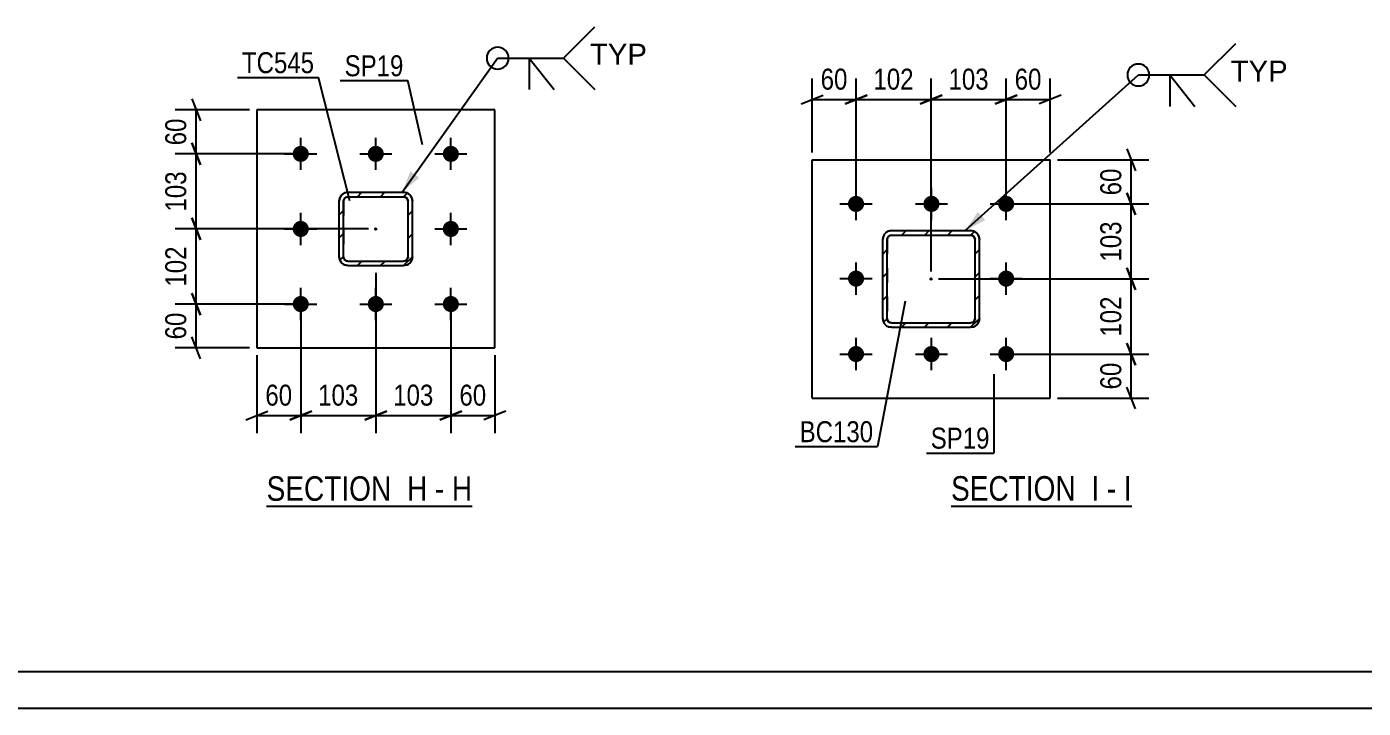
# Model space of a CAD drawing. Header units: millimetres. Extents: x -136 to 1053, y -541 to 300.
# Drawn here: x 229.6 to 412.1, y -541.1 to -448.1 of the extents above; entities that cross this region are included whole.
import ezdxf

# ---------------------------------------------------------------- set-up
doc = ezdxf.new("R2010")
doc.units = ezdxf.units.MM
doc.linetypes.add('DXK_LINE_DOT2', pattern=[3.9198, 1.9599, -1.9599])
doc.linetypes.add('DXK_LINE_DOT3', pattern=[5.9187, 2.979, -0.9799, 0.9799, -0.9799])
doc.styles.add('Arial', font='arial.ttf', dxfattribs={"height": 0.2})
doc.styles.add('Arial Narrow', font='ARIALN.TTF', dxfattribs={"height": 0.2})

# ---------------------------------------------------------------- blocks, each defined once
blk = doc.blocks.new('Unknown-335479020-1133')
at = {"color": 5, "linetype": 'Continuous'}
for p, q in [((-131.43, -536.1), (1047.57, -536.1)), ((-136.43, -541.1), (1052.57, -541.1))]:
    blk.add_line(p, q, dxfattribs=at)
blk = doc.blocks.new('Unknown-335479020-19 - 1374')
at = {"color": 6, "linetype": 'Continuous'}
blk.add_line((262.34, -513.52), (290.41, -513.52), dxfattribs=at)
at = {"color": 0, "linetype": 'Continuous'}
for points in [[(280.45, -512.77), (280.45, -509.27), (262.34, -509.27), (262.34, -512.77)], [(284.26, -512.77), (284.26, -509.27), (281.5, -509.27), (281.5, -512.77)], [(286.59, -512.77), (286.59, -509.27), (285.31, -509.27), (285.31, -512.77)], [(290.41, -512.77), (290.41, -509.27), (287.64, -509.27), (287.64, -512.77)]]:
    blk.add_wipeout(points, dxfattribs=at)
at = {"color": 7, "linetype": 'Continuous', "style": 'Arial Narrow'}
for s, p in [('SECTION ', (262.34, -512.77)), ('H', (281.5, -512.77)), ('H', (287.64, -512.77)), ('-', (285.31, -512.77))]:
    blk.add_text(s, height=3.34, dxfattribs=at).set_placement(p)
blk = doc.blocks.new('Unknown-335479020-21 - 16805')
at = {"color": 6, "linetype": 'Continuous'}
blk.add_line((355.81, -513.5), (380.48, -513.5), dxfattribs=at)
at = {"color": 0, "linetype": 'Continuous'}
for points in [[(373.92, -512.75), (373.92, -509.25), (355.81, -509.25), (355.81, -512.75)], [(376.04, -512.75), (376.04, -509.25), (374.97, -509.25), (374.97, -512.75)], [(378.36, -512.75), (378.36, -509.25), (377.09, -509.25), (377.09, -512.75)], [(380.48, -512.75), (380.48, -509.25), (379.41, -509.25), (379.41, -512.75)]]:
    blk.add_wipeout(points, dxfattribs=at)
at = {"color": 7, "linetype": 'Continuous', "style": 'Arial Narrow'}
for s, p in [('SECTION ', (355.81, -512.75)), ('I', (374.97, -512.75)), ('I', (379.41, -512.75)), ('-', (377.09, -512.75))]:
    blk.add_text(s, height=3.34, dxfattribs=at).set_placement(p)
blk = doc.blocks.new('Part-335479020-1464 - 1374')
at = {"color": 2, "linetype": 'Continuous'}
for p, q in [((261, -459.41), (261, -491.91)), ((293.5, -459.41), (261, -459.41)), ((293.5, -491.91), (293.5, -459.41)), ((261, -491.91), (293.5, -491.91))]:
    blk.add_line(p, q, dxfattribs=at)
blk = doc.blocks.new('Part-335479020-1433 - 1374')
at = {"linetype": 'Continuous'}
h = blk.add_hatch(dxfattribs=at)
h.set_pattern_fill('', scale=0.7, style=0, pattern_type=0)
h.set_pattern_definition([(45, (281.048, -480.6604), (-1.57154, 1.57154), [])])
h.paths.add_polyline_path([(273.45, -480.66), (281.05, -480.66), (281.51, -480.57), (281.9, -480.31), (282.16, -479.92), (282.25, -479.46), (282.25, -471.86), (282.16, -471.4), (281.9, -471.01), (281.51, -470.75), (281.05, -470.66), (273.45, -470.66), (272.99, -470.75), (272.6, -471.01), (272.34, -471.4), (272.25, -471.86), (272.25, -479.46), (272.34, -479.92), (272.6, -480.31), (272.99, -480.57)])
h.paths.add_polyline_path([(272.89, -479.69), (272.85, -479.46), (272.85, -471.86), (272.89, -471.63), (273.02, -471.44), (273.22, -471.31), (273.45, -471.26), (281.05, -471.26), (281.28, -471.31), (281.47, -471.44), (281.6, -471.63), (281.65, -471.86), (281.65, -479.46), (281.6, -479.69), (281.47, -479.88), (281.28, -480.01), (281.05, -480.06), (273.45, -480.06), (273.22, -480.01), (273.02, -479.88)])
blk.add_hatch(color=30, dxfattribs=at).paths.add_polyline_path([(277.25, -475.76, -1), (277.25, -475.56, -1)])
at = {"color": 7, "linetype": 'DXK_LINE_DOT2'}
for p, q in [((272.99, -470.75), (273.45, -470.66)), ((273.45, -470.66), (281.05, -470.66)), ((281.05, -470.66), (281.51, -470.75)), ((272.25, -471.86), (272.34, -471.4)), ((272.25, -479.46), (272.25, -471.86)), ((272.89, -471.63), (272.85, -471.86)), ((272.85, -471.86), (272.85, -479.46)), ((273.02, -471.44), (272.89, -471.63)), ((273.22, -471.31), (273.02, -471.44)), ((273.45, -471.26), (273.22, -471.31)), ((273.45, -471.26), (281.05, -471.26)), ((281.28, -471.31), (281.05, -471.26)), ((281.47, -471.44), (281.28, -471.31)), ((281.6, -471.63), (281.47, -471.44)), ((281.65, -471.86), (281.6, -471.63)), ((281.65, -479.46), (281.65, -471.86)), ((282.16, -471.4), (282.25, -471.86)), ((282.25, -479.46), (282.25, -471.86)), ((272.34, -479.92), (272.25, -479.46)), ((272.85, -479.46), (272.89, -479.69)), ((272.89, -479.69), (273.02, -479.88)), ((273.02, -479.88), (273.22, -480.01)), ((273.22, -480.01), (273.45, -480.06)), ((281.05, -480.06), (281.28, -480.01)), ((281.28, -480.01), (281.47, -479.88)), ((281.47, -479.88), (281.6, -479.69)), ((281.6, -479.69), (281.65, -479.46)), ((282.25, -479.46), (282.16, -479.92)), ((273.45, -480.66), (272.99, -480.57)), ((273.45, -480.06), (281.05, -480.06)), ((273.45, -480.66), (281.05, -480.66)), ((281.51, -480.57), (281.05, -480.66))]:
    blk.add_line(p, q, dxfattribs=at)
at = {"color": 2, "linetype": 'Continuous'}
for p, q in [((273.45, -470.66), (272.99, -470.75)), ((273.45, -470.66), (281.05, -470.66)), ((281.51, -470.75), (281.05, -470.66)), ((272.34, -471.4), (272.25, -471.86)), ((272.25, -479.46), (272.25, -471.86)), ((272.85, -471.86), (272.89, -471.63)), ((272.85, -479.46), (272.85, -471.86)), ((272.89, -471.63), (273.02, -471.44)), ((273.02, -471.44), (273.22, -471.31)), ((273.22, -471.31), (273.45, -471.26)), ((273.45, -471.26), (281.05, -471.26)), ((281.05, -471.26), (281.28, -471.31)), ((281.28, -471.31), (281.47, -471.44)), ((281.47, -471.44), (281.6, -471.63)), ((281.6, -471.63), (281.65, -471.86)), ((281.65, -479.46), (281.65, -471.86)), ((282.25, -471.86), (282.16, -471.4)), ((282.25, -479.46), (282.25, -471.86)), ((272.25, -479.46), (272.34, -479.92)), ((272.89, -479.69), (272.85, -479.46)), ((273.02, -479.88), (272.89, -479.69)), ((273.22, -480.01), (273.02, -479.88)), ((273.45, -480.06), (273.22, -480.01)), ((281.28, -480.01), (281.05, -480.06)), ((281.47, -479.88), (281.28, -480.01)), ((281.6, -479.69), (281.47, -479.88)), ((281.65, -479.46), (281.6, -479.69)), ((282.16, -479.92), (282.25, -479.46)), ((272.99, -480.57), (273.45, -480.66)), ((273.45, -480.06), (281.05, -480.06)), ((273.45, -480.66), (281.05, -480.66)), ((281.05, -480.66), (281.51, -480.57))]:
    blk.add_line(p, q, dxfattribs=at)
at = {"color": 7, "linetype": 'DXK_LINE_DOT3'}
blk.add_line((277.25, -475.66), (277.25, -475.66), dxfattribs=at)
at = {"color": 30, "linetype": 'DXK_LINE_DOT3'}
blk.add_line((277.25, -475.66), (277.25, -475.66), dxfattribs=at)
at = {"color": 30, "linetype": 'Continuous'}
blk.add_circle((277.25, -475.66), 0.1, dxfattribs=at)
at = {"color": 7, "linetype": 'DXK_LINE_DOT2'}
for centre, start, end in [((273.45, -471.86), 112.5, 157.5), ((281.05, -471.86), 22.5, 67.5), ((273.45, -479.46), 202.5, 247.5), ((281.05, -479.46), 292.5, 337.5)]:
    blk.add_arc(centre, 1.2, start, end, dxfattribs=at)
at = {"color": 2, "linetype": 'Continuous'}
for centre, start, end in [((273.45, -471.86), 112.5, 157.5), ((281.05, -471.86), 22.5, 67.5), ((273.45, -479.46), 202.5, 247.5), ((281.05, -479.46), 292.5, 337.5)]:
    blk.add_arc(centre, 1.2, start, end, dxfattribs=at)
blk = doc.blocks.new('Bolt-335479020-1525 - 1374')
at = {"linetype": 'Continuous'}
for points in [[(267, -464.31, -1), (267, -466.51, -1)], [(277.25, -464.31, -1), (277.25, -466.51, -1)], [(287.5, -464.31, -1), (287.5, -466.51, -1)], [(267, -474.56, -1), (267, -476.76, -1)], [(287.5, -474.56, -1), (287.5, -476.76, -1)], [(267, -484.81, -1), (267, -487.01, -1)], [(277.25, -484.81, -1), (277.25, -487.01, -1)], [(287.5, -484.81, -1), (287.5, -487.01, -1)]]:
    blk.add_hatch(color=1, dxfattribs=at).paths.add_polyline_path(points)
at = {"color": 1, "linetype": 'Continuous'}
for p, q in [((267, -467.61), (267, -463.21)), ((277.25, -467.61), (277.25, -463.21)), ((287.5, -467.61), (287.5, -463.21)), ((264.8, -465.41), (269.2, -465.41)), ((275.05, -465.41), (279.45, -465.41)), ((285.3, -465.41), (289.7, -465.41)), ((267, -477.86), (267, -473.46)), ((287.5, -477.86), (287.5, -473.46)), ((264.8, -475.66), (269.2, -475.66)), ((285.3, -475.66), (289.7, -475.66)), ((267, -488.11), (267, -483.71)), ((277.25, -488.11), (277.25, -483.71)), ((287.5, -488.11), (287.5, -483.71)), ((264.8, -485.91), (269.2, -485.91)), ((275.05, -485.91), (279.45, -485.91)), ((285.3, -485.91), (289.7, -485.91))]:
    blk.add_line(p, q, dxfattribs=at)
blk = doc.blocks.new('Part-335479020-16840 - 16805')
at = {"linetype": 'Continuous'}
h = blk.add_hatch(dxfattribs=at)
h.set_pattern_fill('', scale=0.7, style=0, pattern_type=0)
h.set_pattern_definition([(45, (358.476, -489.0916), (-1.57154, 1.57154), [])])
h.paths.add_polyline_path([(347.68, -489.09), (358.48, -489.09), (358.94, -489), (359.32, -488.74), (359.58, -488.35), (359.68, -487.89), (359.68, -477.09), (359.58, -476.63), (359.32, -476.24), (358.94, -475.98), (358.48, -475.89), (347.68, -475.89), (347.22, -475.98), (346.83, -476.24), (346.57, -476.63), (346.48, -477.09), (346.48, -487.89), (346.57, -488.35), (346.83, -488.74), (347.22, -489)])
h.paths.add_polyline_path([(347.12, -488.12), (347.08, -487.89), (347.08, -477.09), (347.12, -476.86), (347.25, -476.67), (347.45, -476.54), (347.68, -476.49), (358.48, -476.49), (358.71, -476.54), (358.9, -476.67), (359.03, -476.86), (359.08, -477.09), (359.08, -487.89), (359.03, -488.12), (358.9, -488.32), (358.71, -488.45), (358.48, -488.49), (347.68, -488.49), (347.45, -488.45), (347.25, -488.32)])
blk.add_hatch(color=246, dxfattribs=at).paths.add_polyline_path([(353.08, -482.59, -1), (353.08, -482.39, -1)])
at = {"color": 7, "linetype": 'DXK_LINE_DOT2'}
for p, q in [((347.22, -475.98), (347.68, -475.89)), ((347.68, -475.89), (358.48, -475.89)), ((358.48, -475.89), (358.94, -475.98)), ((346.48, -477.09), (346.57, -476.63)), ((346.48, -487.89), (346.48, -477.09)), ((347.12, -476.86), (347.08, -477.09)), ((347.08, -477.09), (347.08, -487.89)), ((347.25, -476.67), (347.12, -476.86)), ((347.45, -476.54), (347.25, -476.67)), ((347.68, -476.49), (347.45, -476.54)), ((347.68, -476.49), (358.48, -476.49)), ((358.71, -476.54), (358.48, -476.49)), ((358.9, -476.67), (358.71, -476.54)), ((359.03, -476.86), (358.9, -476.67)), ((359.08, -477.09), (359.03, -476.86)), ((359.08, -487.89), (359.08, -477.09)), ((359.58, -476.63), (359.68, -477.09)), ((359.68, -487.89), (359.68, -477.09)), ((346.57, -488.35), (346.48, -487.89)), ((347.08, -487.89), (347.12, -488.12)), ((347.12, -488.12), (347.25, -488.32)), ((347.68, -489.09), (347.22, -489)), ((347.25, -488.32), (347.45, -488.45)), ((347.45, -488.45), (347.68, -488.49)), ((347.68, -488.49), (358.48, -488.49)), ((347.68, -489.09), (358.48, -489.09)), ((358.48, -488.49), (358.71, -488.45)), ((358.94, -489), (358.48, -489.09)), ((358.71, -488.45), (358.9, -488.32)), ((358.9, -488.32), (359.03, -488.12)), ((359.03, -488.12), (359.08, -487.89)), ((359.68, -487.89), (359.58, -488.35))]:
    blk.add_line(p, q, dxfattribs=at)
at = {"color": 2, "linetype": 'Continuous'}
for p, q in [((347.68, -475.89), (347.22, -475.98)), ((347.68, -475.89), (358.48, -475.89)), ((358.94, -475.98), (358.48, -475.89)), ((346.57, -476.63), (346.48, -477.09)), ((346.48, -487.89), (346.48, -477.09)), ((347.08, -477.09), (347.12, -476.86)), ((347.08, -487.89), (347.08, -477.09)), ((347.12, -476.86), (347.25, -476.67)), ((347.25, -476.67), (347.45, -476.54)), ((347.45, -476.54), (347.68, -476.49)), ((347.68, -476.49), (358.48, -476.49)), ((358.48, -476.49), (358.71, -476.54)), ((358.71, -476.54), (358.9, -476.67)), ((358.9, -476.67), (359.03, -476.86)), ((359.03, -476.86), (359.08, -477.09)), ((359.08, -487.89), (359.08, -477.09)), ((359.68, -477.09), (359.58, -476.63)), ((359.68, -487.89), (359.68, -477.09)), ((346.48, -487.89), (346.57, -488.35)), ((347.12, -488.12), (347.08, -487.89)), ((347.25, -488.32), (347.12, -488.12)), ((347.22, -489), (347.68, -489.09)), ((347.45, -488.45), (347.25, -488.32)), ((347.68, -488.49), (347.45, -488.45)), ((347.68, -488.49), (358.48, -488.49)), ((347.68, -489.09), (358.48, -489.09)), ((358.71, -488.45), (358.48, -488.49)), ((358.48, -489.09), (358.94, -489)), ((358.9, -488.32), (358.71, -488.45)), ((359.03, -488.12), (358.9, -488.32)), ((359.08, -487.89), (359.03, -488.12)), ((359.58, -488.35), (359.68, -487.89))]:
    blk.add_line(p, q, dxfattribs=at)
at = {"color": 7, "linetype": 'DXK_LINE_DOT3'}
blk.add_line((353.08, -482.49), (353.08, -482.49), dxfattribs=at)
at = {"color": 246, "linetype": 'DXK_LINE_DOT2'}
blk.add_line((353.08, -482.49), (353.08, -482.49), dxfattribs=at)
at = {"color": 246, "linetype": 'Continuous'}
blk.add_circle((353.08, -482.49), 0.1, dxfattribs=at)
at = {"color": 7, "linetype": 'DXK_LINE_DOT2'}
for centre, start, end in [((347.68, -477.09), 112.5, 157.5), ((358.48, -477.09), 22.5, 67.5), ((347.68, -487.89), 202.5, 247.5), ((358.48, -487.89), 292.5, 337.5)]:
    blk.add_arc(centre, 1.2, start, end, dxfattribs=at)
at = {"color": 2, "linetype": 'Continuous'}
for centre, start, end in [((347.68, -477.09), 112.5, 157.5), ((358.48, -477.09), 22.5, 67.5), ((347.68, -487.89), 202.5, 247.5), ((358.48, -487.89), 292.5, 337.5)]:
    blk.add_arc(centre, 1.2, start, end, dxfattribs=at)
blk = doc.blocks.new('Part-335479020-16847 - 16805')
at = {"color": 2, "linetype": 'Continuous'}
for p, q in [((336.83, -498.74), (336.83, -466.24)), ((336.83, -466.24), (369.33, -466.24)), ((369.33, -498.74), (369.33, -466.24)), ((336.83, -498.74), (369.33, -498.74))]:
    blk.add_line(p, q, dxfattribs=at)
blk = doc.blocks.new('Bolt-335479020-16934 - 16805')
at = {"linetype": 'Continuous'}
for points in [[(342.83, -471.14, -1), (342.83, -473.34, -1)], [(353.13, -471.14, -1), (353.13, -473.34, -1)], [(363.33, -471.14, -1), (363.33, -473.34, -1)], [(342.83, -481.34, -1), (342.83, -483.54, -1)], [(363.33, -481.34, -1), (363.33, -483.54, -1)], [(342.83, -491.64, -1), (342.83, -493.84, -1)], [(353.13, -491.64, -1), (353.13, -493.84, -1)], [(363.33, -491.64, -1), (363.33, -493.84, -1)]]:
    blk.add_hatch(color=1, dxfattribs=at).paths.add_polyline_path(points)
at = {"color": 1, "linetype": 'Continuous'}
for p, q in [((342.83, -474.44), (342.83, -470.04)), ((353.13, -474.44), (353.13, -470.04)), ((363.33, -474.44), (363.33, -470.04)), ((340.63, -472.24), (345.03, -472.24)), ((350.93, -472.24), (355.33, -472.24)), ((361.13, -472.24), (365.53, -472.24)), ((342.83, -484.64), (342.83, -480.24)), ((363.33, -484.64), (363.33, -480.24)), ((340.63, -482.44), (345.03, -482.44)), ((361.13, -482.44), (365.53, -482.44)), ((342.83, -494.94), (342.83, -490.54)), ((353.13, -494.94), (353.13, -490.54)), ((363.33, -494.94), (363.33, -490.54)), ((340.63, -492.74), (345.03, -492.74)), ((350.93, -492.74), (355.33, -492.74)), ((361.13, -492.74), (365.53, -492.74))]:
    blk.add_line(p, q, dxfattribs=at)
blk = doc.blocks.new('StraightDimension-335479020-14543 - 1374')
at = {"color": 7, "linetype": 'Continuous'}
for p, q in [((252.11, -474.16), (253.31, -477.16)), ((276.25, -475.66), (249.86, -475.66)), ((252.71, -485.91), (252.71, -475.66)), ((253.31, -487.41), (252.11, -484.41)), ((266, -485.91), (249.86, -485.91))]:
    blk.add_line(p, q, dxfattribs=at)
at = {"color": 0}
blk.add_wipeout([(251.96, -477.44), (247.76, -477.44), (247.76, -484.13), (251.96, -484.13)], dxfattribs=at)
at = {"color": 3, "style": 'Arial Narrow'}
blk.add_text('102', height=2.863, rotation=90.0002, dxfattribs=at).set_placement((251.36, -483.53))
blk = doc.blocks.new('StraightDimension-335479020-14454 - 1374')
at = {"color": 7, "linetype": 'Continuous'}
for p, q in [((267, -486.91), (267, -503.53)), ((261, -492.91), (261, -503.53)), ((259.5, -501.73), (262.5, -500.53)), ((261, -501.13), (267, -501.13)), ((268.5, -500.53), (265.5, -501.73))]:
    blk.add_line(p, q, dxfattribs=at)
at = {"color": 0}
blk.add_wipeout([(266.43, -500.38), (266.43, -496.18), (261.57, -496.18), (261.57, -500.38)], dxfattribs=at)
at = {"color": 3, "style": 'Arial Narrow'}
blk.add_text('60', height=2.863, dxfattribs=at).set_placement((262.17, -499.78))
blk = doc.blocks.new('StraightDimension-335479020-14451 - 1374')
at = {"color": 7, "linetype": 'Continuous'}
for p, q in [((287.5, -486.91), (287.5, -503.53)), ((293.5, -492.91), (293.5, -503.53)), ((286, -501.73), (289, -500.53)), ((287.5, -501.13), (293.5, -501.13)), ((295, -500.53), (292, -501.73))]:
    blk.add_line(p, q, dxfattribs=at)
at = {"color": 0}
blk.add_wipeout([(292.93, -500.38), (292.93, -496.18), (288.07, -496.18), (288.07, -500.38)], dxfattribs=at)
at = {"color": 3, "style": 'Arial Narrow'}
blk.add_text('60', height=2.863, dxfattribs=at).set_placement((288.67, -499.78))
blk = doc.blocks.new('StraightDimension-335479020-14452 - 1374')
at = {"color": 7, "linetype": 'Continuous'}
for p, q in [((277.25, -481.66), (277.25, -503.53)), ((287.5, -486.91), (287.5, -503.53)), ((275.75, -501.73), (278.75, -500.53)), ((277.25, -501.13), (287.5, -501.13)), ((289, -500.53), (286, -501.73))]:
    blk.add_line(p, q, dxfattribs=at)
at = {"color": 0}
blk.add_wipeout([(285.72, -500.38), (285.72, -496.18), (279.03, -496.18), (279.03, -500.38)], dxfattribs=at)
at = {"color": 3, "style": 'Arial Narrow'}
blk.add_text('103', height=2.863, dxfattribs=at).set_placement((279.63, -499.78))
blk = doc.blocks.new('StraightDimension-335479020-14453 - 1374')
at = {"color": 7, "linetype": 'Continuous'}
for p, q in [((277.25, -481.66), (277.25, -503.53)), ((267, -486.91), (267, -503.53)), ((265.5, -501.73), (268.5, -500.53)), ((267, -501.13), (277.25, -501.13)), ((278.75, -500.53), (275.75, -501.73))]:
    blk.add_line(p, q, dxfattribs=at)
at = {"color": 0}
blk.add_wipeout([(275.47, -500.38), (275.47, -496.18), (268.78, -496.18), (268.78, -500.38)], dxfattribs=at)
at = {"color": 3, "style": 'Arial Narrow'}
blk.add_text('103', height=2.863, dxfattribs=at).set_placement((269.38, -499.78))
blk = doc.blocks.new('StraightDimension-335479020-14541 - 1374')
at = {"color": 7, "linetype": 'Continuous'}
for p, q in [((252.11, -457.91), (253.31, -460.91)), ((260, -459.41), (249.86, -459.41)), ((252.71, -465.41), (252.71, -459.41)), ((266, -465.41), (249.86, -465.41)), ((253.31, -466.91), (252.11, -463.91))]:
    blk.add_line(p, q, dxfattribs=at)
at = {"color": 0}
blk.add_wipeout([(251.96, -459.98), (247.76, -459.98), (247.76, -464.84), (251.96, -464.84)], dxfattribs=at)
at = {"color": 3, "style": 'Arial Narrow'}
blk.add_text('60', height=2.863, rotation=90.0002, dxfattribs=at).set_placement((251.36, -464.24))
blk = doc.blocks.new('StraightDimension-335479020-14542 - 1374')
at = {"color": 7, "linetype": 'Continuous'}
for p, q in [((266, -465.41), (249.86, -465.41)), ((252.11, -463.91), (253.31, -466.91)), ((252.71, -475.66), (252.71, -465.41)), ((253.31, -477.16), (252.11, -474.16)), ((276.25, -475.66), (249.86, -475.66))]:
    blk.add_line(p, q, dxfattribs=at)
at = {"color": 0}
blk.add_wipeout([(251.96, -467.19), (247.76, -467.19), (247.76, -473.88), (251.96, -473.88)], dxfattribs=at)
at = {"color": 3, "style": 'Arial Narrow'}
blk.add_text('103', height=2.863, rotation=90.0002, dxfattribs=at).set_placement((251.36, -473.28))
blk = doc.blocks.new('StraightDimension-335479020-14544 - 1374')
at = {"color": 7, "linetype": 'Continuous'}
for p, q in [((252.11, -484.41), (253.31, -487.41)), ((266, -485.91), (249.86, -485.91)), ((252.71, -491.91), (252.71, -485.91)), ((253.31, -493.41), (252.11, -490.41)), ((260, -491.91), (249.86, -491.91))]:
    blk.add_line(p, q, dxfattribs=at)
at = {"color": 0}
blk.add_wipeout([(251.96, -486.48), (247.76, -486.48), (247.76, -491.34), (251.96, -491.34)], dxfattribs=at)
at = {"color": 3, "style": 'Arial Narrow'}
blk.add_text('60', height=2.863, rotation=90.0002, dxfattribs=at).set_placement((251.36, -490.74))
blk = doc.blocks.new('StraightDimension-335479020-17212 - 16805')
at = {"color": 7, "linetype": 'Continuous'}
for p, q in [((379.8, -480.99), (381, -483.99)), ((354.08, -482.49), (382.8, -482.49)), ((380.4, -492.74), (380.4, -482.49)), ((364.33, -492.74), (382.8, -492.74)), ((381, -494.24), (379.8, -491.24))]:
    blk.add_line(p, q, dxfattribs=at)
at = {"color": 0}
blk.add_wipeout([(379.65, -484.27), (375.45, -484.27), (375.45, -490.96), (379.65, -490.96)], dxfattribs=at)
at = {"color": 3, "style": 'Arial Narrow'}
blk.add_text('102', height=2.863, rotation=90.0002, dxfattribs=at).set_placement((379.05, -490.36))
blk = doc.blocks.new('StraightDimension-335479020-17211 - 16805')
at = {"color": 7, "linetype": 'Continuous'}
for p, q in [((379.8, -470.74), (381, -473.74)), ((364.33, -472.24), (382.8, -472.24)), ((380.4, -482.49), (380.4, -472.24)), ((381, -483.99), (379.8, -480.99)), ((354.08, -482.49), (382.8, -482.49))]:
    blk.add_line(p, q, dxfattribs=at)
at = {"color": 0}
blk.add_wipeout([(379.65, -474.02), (375.45, -474.02), (375.45, -480.71), (379.65, -480.71)], dxfattribs=at)
at = {"color": 3, "style": 'Arial Narrow'}
blk.add_text('103', height=2.863, rotation=90.0002, dxfattribs=at).set_placement((379.05, -480.11))
blk = doc.blocks.new('StraightDimension-335479020-17210 - 16805')
at = {"color": 7, "linetype": 'Continuous'}
for p, q in [((379.8, -464.74), (381, -467.74)), ((370.33, -466.24), (382.8, -466.24)), ((380.4, -472.24), (380.4, -466.24)), ((381, -473.74), (379.8, -470.74)), ((364.33, -472.24), (382.8, -472.24))]:
    blk.add_line(p, q, dxfattribs=at)
at = {"color": 0}
blk.add_wipeout([(379.65, -466.81), (375.45, -466.81), (375.45, -471.67), (379.65, -471.67)], dxfattribs=at)
at = {"color": 3, "style": 'Arial Narrow'}
blk.add_text('60', height=2.863, rotation=90.0002, dxfattribs=at).set_placement((379.05, -471.07))
blk = doc.blocks.new('StraightDimension-335479020-17213 - 16805')
at = {"color": 7, "linetype": 'Continuous'}
for p, q in [((364.33, -492.74), (382.8, -492.74)), ((379.8, -491.24), (381, -494.24)), ((380.4, -498.74), (380.4, -492.74)), ((381, -500.24), (379.8, -497.24)), ((370.33, -498.74), (382.8, -498.74))]:
    blk.add_line(p, q, dxfattribs=at)
at = {"color": 0}
blk.add_wipeout([(379.65, -493.31), (375.45, -493.31), (375.45, -498.17), (379.65, -498.17)], dxfattribs=at)
at = {"color": 3, "style": 'Arial Narrow'}
blk.add_text('60', height=2.863, rotation=90.0002, dxfattribs=at).set_placement((379.05, -497.57))
blk = doc.blocks.new('StraightDimension-335479020-17241 - 16805')
at = {"color": 7, "linetype": 'Continuous'}
for p, q in [((363.33, -471.24), (363.33, -455.14)), ((369.33, -465.24), (369.33, -455.14)), ((361.83, -458.59), (364.83, -457.39)), ((363.33, -457.99), (369.33, -457.99)), ((370.83, -457.39), (367.83, -458.59))]:
    blk.add_line(p, q, dxfattribs=at)
at = {"color": 0}
blk.add_wipeout([(368.75, -457.24), (368.75, -453.04), (363.9, -453.04), (363.9, -457.24)], dxfattribs=at)
at = {"color": 3, "style": 'Arial Narrow'}
blk.add_text('60', height=2.863, dxfattribs=at).set_placement((364.5, -456.64))
blk = doc.blocks.new('StraightDimension-335479020-17242 - 16805')
at = {"color": 7, "linetype": 'Continuous'}
for p, q in [((353.08, -481.49), (353.08, -455.14)), ((363.33, -471.24), (363.33, -455.14)), ((351.58, -458.59), (354.58, -457.39)), ((353.08, -457.99), (363.33, -457.99)), ((364.83, -457.39), (361.83, -458.59))]:
    blk.add_line(p, q, dxfattribs=at)
at = {"color": 0}
blk.add_wipeout([(361.54, -457.24), (361.54, -453.04), (354.86, -453.04), (354.86, -457.24)], dxfattribs=at)
at = {"color": 3, "style": 'Arial Narrow'}
blk.add_text('103', height=2.863, dxfattribs=at).set_placement((355.46, -456.64))
blk = doc.blocks.new('StraightDimension-335479020-17243 - 16805')
at = {"color": 7, "linetype": 'Continuous'}
for p, q in [((342.83, -471.24), (342.83, -455.14)), ((353.08, -481.49), (353.08, -455.14)), ((341.33, -458.59), (344.33, -457.39)), ((342.83, -457.99), (353.08, -457.99)), ((354.58, -457.39), (351.58, -458.59))]:
    blk.add_line(p, q, dxfattribs=at)
at = {"color": 0}
blk.add_wipeout([(351.29, -457.24), (351.29, -453.04), (344.61, -453.04), (344.61, -457.24)], dxfattribs=at)
at = {"color": 3, "style": 'Arial Narrow'}
blk.add_text('102', height=2.863, dxfattribs=at).set_placement((345.21, -456.64))
blk = doc.blocks.new('StraightDimension-335479020-17244 - 16805')
at = {"color": 7, "linetype": 'Continuous'}
for p, q in [((336.83, -465.24), (336.83, -455.14)), ((342.83, -471.24), (342.83, -455.14)), ((335.33, -458.59), (338.33, -457.39)), ((336.83, -457.99), (342.83, -457.99)), ((344.33, -457.39), (341.33, -458.59))]:
    blk.add_line(p, q, dxfattribs=at)
at = {"color": 0}
blk.add_wipeout([(342.25, -457.24), (342.25, -453.04), (337.4, -453.04), (337.4, -457.24)], dxfattribs=at)
at = {"color": 3, "style": 'Arial Narrow'}
blk.add_text('60', height=2.863, dxfattribs=at).set_placement((338, -456.64))
blk = doc.blocks.new('Mark-335479020-1460 - 1374')
at = {"color": 0}
blk.add_wipeout([(281.03, -454.81), (281.03, -451.81), (272.99, -451.81), (272.99, -454.81)], dxfattribs=at)
blk.add_wipeout([(281.03, -454.81), (281.03, -451.81), (272.99, -451.81), (272.99, -454.81)], dxfattribs=at)
at = {"color": 30, "linetype": 'Continuous'}
for p in [(272.39, -455.41), (283.64, -464.19)]:
    blk.add_line(p, (281.63, -455.41), dxfattribs=at)
at = {"color": 3, "style": 'Arial Narrow'}
blk.add_text('SP19', height=2.863, dxfattribs=at).set_placement((272.99, -454.81))
blk = doc.blocks.new('Mark-335479020-1428 - 1374')
at = {"color": 0}
blk.add_wipeout([(268.84, -454.39), (268.84, -451.39), (258.97, -451.39), (258.97, -454.39)], dxfattribs=at)
blk.add_wipeout([(268.84, -454.39), (268.84, -451.39), (258.97, -451.39), (258.97, -454.39)], dxfattribs=at)
at = {"color": 30, "linetype": 'Continuous'}
for p in [(258.37, -454.99), (273.72, -471.84)]:
    blk.add_line(p, (269.44, -454.99), dxfattribs=at)
at = {"color": 3, "style": 'Arial Narrow'}
blk.add_text('TC545', height=2.863, dxfattribs=at).set_placement((258.97, -454.39))
blk = doc.blocks.new('WeldMark-335479020-14579 - 1374')
at = {"linetype": 'Continuous'}
blk.add_hatch(color=30, dxfattribs=at).paths.add_polyline_path([(283.19, -468.65), (280.84, -470.66), (281.97, -467.78)])
at = {"color": 30, "linetype": 'Continuous'}
for p, q in [((280.84, -470.66), (293.89, -452.34)), ((293.89, -452.34), (302.89, -452.34))]:
    blk.add_line(p, q, dxfattribs=at)
at = {"color": 3, "linetype": 'Continuous'}
for q in [(301.61, -456.62), (298.18, -456.62)]:
    blk.add_line((298.18, -452.34), q, dxfattribs=at)
for start, end in [(90, 270), (270, 90)]:
    blk.add_arc((293.89, -452.34), 1.5, start, end, dxfattribs=at)
at = {"color": 0, "linetype": 'Continuous'}
blk.add_wipeout([(314.27, -453.24), (314.27, -450.24), (306.49, -450.24), (306.49, -453.24)], dxfattribs=at)
blk.add_wipeout([(314.27, -453.24), (314.27, -450.24), (306.49, -450.24), (306.49, -453.24)], dxfattribs=at)
at = {"color": 3, "linetype": 'Continuous'}
for q in [(307.18, -448.05), (307.18, -456.62)]:
    blk.add_line((302.89, -452.34), q, dxfattribs=at)
at = {"color": 3, "linetype": 'Continuous', "style": 'Arial'}
blk.add_text('TYP', height=2.865, dxfattribs=at).set_placement((306.49, -453.24))
blk = doc.blocks.new('Mark-335479020-17279 - 16805')
at = {"color": 0}
blk.add_wipeout([(345.18, -504.77), (345.18, -501.77), (335.13, -501.77), (335.13, -504.77)], dxfattribs=at)
blk.add_wipeout([(345.18, -504.77), (345.18, -501.77), (335.13, -501.77), (335.13, -504.77)], dxfattribs=at)
at = {"color": 30, "linetype": 'Continuous'}
for p in [(349.53, -485.5), (334.53, -505.37)]:
    blk.add_line(p, (345.78, -505.37), dxfattribs=at)
at = {"color": 3, "style": 'Arial Narrow'}
blk.add_text('BC130', height=2.863, dxfattribs=at).set_placement((335.13, -504.77))
blk = doc.blocks.new('Mark-335479020-17282 - 16805')
at = {"color": 0}
blk.add_wipeout([(361.07, -505.65), (361.07, -502.65), (353.03, -502.65), (353.03, -505.65)], dxfattribs=at)
blk.add_wipeout([(361.07, -505.65), (361.07, -502.65), (353.03, -502.65), (353.03, -505.65)], dxfattribs=at)
at = {"color": 30, "linetype": 'Continuous'}
for p in [(361.67, -495.47), (352.43, -506.25)]:
    blk.add_line(p, (361.67, -506.25), dxfattribs=at)
at = {"color": 3, "style": 'Arial Narrow'}
blk.add_text('SP19', height=2.863, dxfattribs=at).set_placement((353.03, -505.65))
blk = doc.blocks.new('WeldMark-335479020-17312 - 16805')
at = {"linetype": 'Continuous'}
blk.add_hatch(color=30, dxfattribs=at).paths.add_polyline_path([(360.47, -474.44), (357.74, -475.89), (359.47, -473.33)])
at = {"color": 30, "linetype": 'Continuous'}
for p, q in [((357.74, -475.89), (381.39, -454.64)), ((381.39, -454.64), (390.39, -454.64))]:
    blk.add_line(p, q, dxfattribs=at)
at = {"color": 3, "linetype": 'Continuous'}
for q in [(389.1, -458.92), (385.68, -458.92)]:
    blk.add_line((385.68, -454.64), q, dxfattribs=at)
for start, end in [(90, 270), (270, 90)]:
    blk.add_arc((381.39, -454.64), 1.5, start, end, dxfattribs=at)
at = {"color": 0, "linetype": 'Continuous'}
blk.add_wipeout([(401.77, -455.54), (401.77, -452.54), (393.99, -452.54), (393.99, -455.54)], dxfattribs=at)
blk.add_wipeout([(401.77, -455.54), (401.77, -452.54), (393.99, -452.54), (393.99, -455.54)], dxfattribs=at)
at = {"color": 3, "linetype": 'Continuous'}
for q in [(394.68, -450.35), (394.68, -458.92)]:
    blk.add_line((390.39, -454.64), q, dxfattribs=at)
at = {"color": 3, "linetype": 'Continuous', "style": 'Arial'}
blk.add_text('TYP', height=2.865, dxfattribs=at).set_placement((393.99, -455.54))

msp = doc.modelspace()

# ---------------------------------------------------------------- block references
for name in ['Unknown-335479020-1133', 'Part-335479020-1464 - 1374', 'Bolt-335479020-1525 - 1374', 'Part-335479020-16847 - 16805', 'Part-335479020-1433 - 1374', 'Bolt-335479020-16934 - 16805', 'Part-335479020-16840 - 16805']:
    msp.add_blockref(name, (0, 0))

# ---------------------------------------------------------------- next in the draw order: block references
for name in ['StraightDimension-335479020-14541 - 1374', 'StraightDimension-335479020-14543 - 1374', 'StraightDimension-335479020-17212 - 16805', 'Mark-335479020-17279 - 16805', 'StraightDimension-335479020-14451 - 1374', 'Mark-335479020-17282 - 16805', 'Unknown-335479020-19 - 1374', 'Unknown-335479020-21 - 16805']:
    msp.add_blockref(name, (0, 0))

# ---------------------------------------------------------------- next in the draw order: block references
for name in ['StraightDimension-335479020-14542 - 1374', 'StraightDimension-335479020-17211 - 16805', 'StraightDimension-335479020-14452 - 1374', 'StraightDimension-335479020-14454 - 1374', 'StraightDimension-335479020-17213 - 16805']:
    msp.add_blockref(name, (0, 0))

# ---------------------------------------------------------------- next in the draw order: block references
for name in ['Mark-335479020-1460 - 1374', 'StraightDimension-335479020-17210 - 16805', 'StraightDimension-335479020-14453 - 1374']:
    msp.add_blockref(name, (0, 0))

# ---------------------------------------------------------------- next in the draw order: block references
for name in ['WeldMark-335479020-14579 - 1374', 'Mark-335479020-1428 - 1374', 'StraightDimension-335479020-17241 - 16805', 'StraightDimension-335479020-14544 - 1374']:
    msp.add_blockref(name, (0, 0))

# ---------------------------------------------------------------- next in the draw order: block references
msp.add_blockref('StraightDimension-335479020-17242 - 16805', (0, 0))

# ---------------------------------------------------------------- next in the draw order: block references
for name in ['WeldMark-335479020-17312 - 16805', 'StraightDimension-335479020-17243 - 16805']:
    msp.add_blockref(name, (0, 0))

# ---------------------------------------------------------------- next in the draw order: block references
msp.add_blockref('StraightDimension-335479020-17244 - 16805', (0, 0))

doc.saveas('drawing.dxf')
